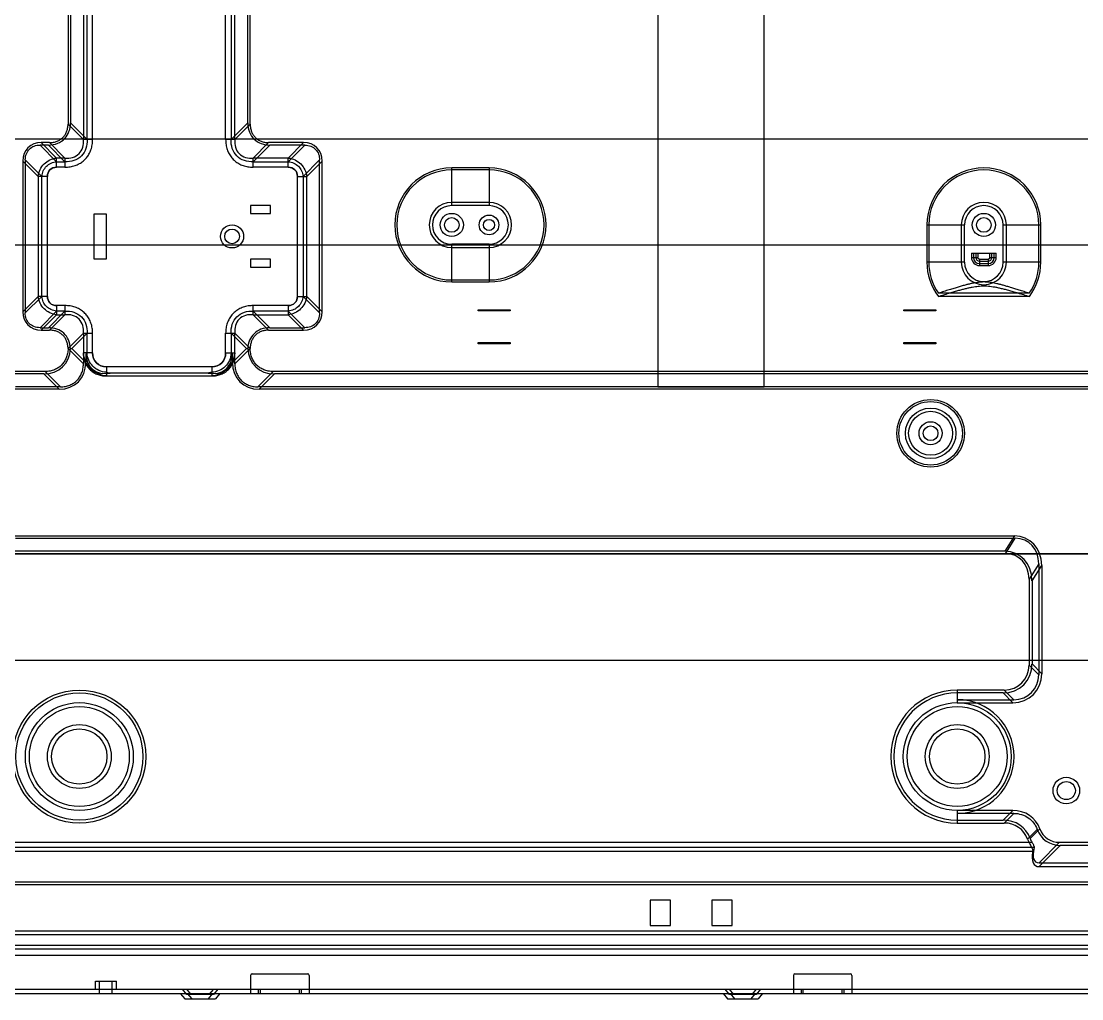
# Model space of a CAD drawing. Header units: inches. Extents: x 67335 to 69337, y -6743 to -3973.
# Drawn here: x 68444.6 to 68643.9, y -5474.6 to -5290.9 of the extents above; entities that cross this region are included whole.
import ezdxf

# ---------------------------------------------------------------- set-up
doc = ezdxf.new("R2010")
doc.units = ezdxf.units.IN
doc.header["$LTSCALE"] = 2.574606
doc.header["$MEASUREMENT"] = 0
doc.layers.get('0').update_dxf_attribs({"linetype": 'CONTINUOUS'})

msp = doc.modelspace()

# ---------------------------------------------------------------- linework, layer by layer
at = {"color": 1}
for p, q in [((68564.24, -4756.05), (68564.24, -5359.57)), ((68584.24, -5359.57), (68584.24, -4756.05)), ((67676.54, -5312.96), (68960.54, -5312.96)), ((68960.54, -5332.96), (67676.54, -5332.96)), ((68564.24, -5359.57), (68584.24, -5359.57)), ((68774.63, -5390.92), (67866.45, -5390.92)), ((67866.45, -5410.92), (68774.63, -5410.92))]:
    msp.add_line(p, q, dxfattribs=at)
at = {"linetype": 'Continuous'}
for p, q in [((68456.3, -5149.5), (68456.3, -5313.1)), ((68457, -5313.1), (68457, -5149.5)), ((68458.04, -5313.1), (68458.04, -5149.5)), ((68483.04, -5313.1), (68483.04, -5149.5)), ((68484.08, -5149.5), (68484.08, -5313.1)), ((68484.77, -5313.1), (68484.77, -5149.5)), ((68453.42, -5152.38), (68453.42, -5310.22)), ((68453.88, -5152.61), (68453.88, -5309.99)), ((68487.19, -5309.99), (68487.19, -5227.02)), ((68487.65, -5310.22), (68487.65, -5227.48)), ((68457, -5313.1), (68453.88, -5309.99)), ((68487.19, -5309.99), (68484.08, -5313.1)), ((68453.42, -5310.22), (68456.3, -5313.1)), ((68484.77, -5313.1), (68487.65, -5310.22)), ((68449.72, -5314.14), (68448.15, -5314.14)), ((68451.27, -5317.26), (68448.15, -5314.14)), ((68449.95, -5313.68), (68448.38, -5313.68)), ((68448.38, -5313.68), (68451.27, -5316.57)), ((68449.72, -5314.14), (68452.84, -5317.26)), ((68452.84, -5316.57), (68449.95, -5313.68)), ((68458.04, -5313.1), (68456.3, -5313.1)), ((68484.77, -5313.1), (68483.04, -5313.1)), ((68491.12, -5313.68), (68488.23, -5316.57)), ((68488.23, -5317.26), (68491.35, -5314.14)), ((68497.69, -5313.68), (68491.12, -5313.68)), ((68497.92, -5314.14), (68491.35, -5314.14)), ((68494.8, -5316.57), (68497.69, -5313.68)), ((68497.92, -5314.14), (68494.8, -5317.26)), ((68447.8, -5320.03), (68444.92, -5317.14)), ((68444.92, -5317.14), (68444.92, -5345.45)), ((68445.38, -5316.91), (68448.5, -5320.03)), ((68445.38, -5316.91), (68445.38, -5345.69)), ((68452.84, -5316.57), (68451.27, -5316.57)), ((68451.27, -5318.3), (68451.27, -5316.57)), ((68451.27, -5317.26), (68452.84, -5317.26)), ((68452.84, -5316.57), (68452.84, -5318.3)), ((68494.8, -5316.57), (68488.23, -5316.57)), ((68488.23, -5318.3), (68488.23, -5316.57)), ((68488.23, -5317.26), (68494.8, -5317.26)), ((68494.8, -5318.3), (68494.8, -5316.57)), ((68497.58, -5320.03), (68500.69, -5316.91)), ((68501.15, -5317.14), (68498.27, -5320.03)), ((68500.69, -5345.69), (68500.69, -5316.91)), ((68501.15, -5345.45), (68501.15, -5317.14)), ((68449.54, -5320.03), (68447.8, -5320.03)), ((68447.8, -5320.03), (68447.8, -5342.57)), ((68448.5, -5342.57), (68448.5, -5320.03)), ((68449.54, -5342.57), (68449.54, -5320.03)), ((68452.84, -5318.3), (68451.27, -5318.3)), ((68494.8, -5318.3), (68488.23, -5318.3)), ((68496.54, -5320.03), (68498.27, -5320.03)), ((68496.54, -5342.57), (68496.54, -5320.03)), ((68497.58, -5320.03), (68497.58, -5342.57)), ((68498.27, -5342.57), (68498.27, -5320.03)), ((68532.54, -5318.44), (68525.54, -5318.44)), ((68525.54, -5325.52), (68525.54, -5318.44)), ((68532.54, -5318.81), (68525.54, -5318.81)), ((68532.54, -5318.44), (68532.54, -5325.52)), ((68491.44, -5325.5), (68487.74, -5325.5)), ((68487.74, -5325.5), (68487.74, -5327)), ((68491.44, -5327), (68491.44, -5325.5)), ((68532.54, -5324.91), (68525.54, -5324.91)), ((68532.54, -5325.52), (68525.54, -5325.52)), ((68460.64, -5327.1), (68458.24, -5327.1)), ((68458.24, -5327.1), (68458.24, -5335.5)), ((68460.64, -5335.5), (68460.64, -5327.1)), ((68487.74, -5327), (68491.44, -5327)), ((68614.82, -5329.15), (68621.91, -5329.15)), ((68614.82, -5329.15), (68614.82, -5336.15)), ((68615.2, -5329.15), (68615.2, -5336.15)), ((68621.3, -5329.15), (68621.3, -5336.15)), ((68621.91, -5336.15), (68621.91, -5329.15)), ((68629.16, -5329.15), (68636.25, -5329.15)), ((68629.16, -5336.15), (68629.16, -5329.15)), ((68629.78, -5336.15), (68629.78, -5329.15)), ((68635.88, -5336.15), (68635.88, -5329.15)), ((68636.25, -5336.15), (68636.25, -5329.15)), ((68532.54, -5332.78), (68525.54, -5332.78)), ((68525.54, -5339.86), (68525.54, -5332.78)), ((68525.54, -5333.39), (68532.54, -5333.39)), ((68532.54, -5332.78), (68532.54, -5339.86)), ((68458.24, -5335.5), (68460.64, -5335.5)), ((68491.44, -5335.6), (68487.74, -5335.6)), ((68487.74, -5335.6), (68487.74, -5337.1)), ((68491.44, -5337.1), (68491.44, -5335.6)), ((68623.2, -5334.45), (68627.88, -5334.45)), ((68623.2, -5334.45), (68623.2, -5335.25)), ((68623.2, -5335.25), (68624.41, -5335.25)), ((68623.57, -5334.45), (68623.57, -5335.25)), ((68624.04, -5334.45), (68624.04, -5335.25)), ((68624.41, -5334.45), (68624.41, -5335.25)), ((68624.74, -5335.58), (68626.34, -5335.58)), ((68624.74, -5335.58), (68624.74, -5336.79)), ((68624.74, -5335.95), (68626.34, -5335.95)), ((68626.34, -5335.58), (68626.34, -5336.79)), ((68626.66, -5335.25), (68626.66, -5334.45)), ((68626.66, -5335.25), (68627.88, -5335.25)), ((68627.04, -5335.25), (68627.04, -5334.45)), ((68627.5, -5335.25), (68627.5, -5334.45)), ((68627.88, -5335.25), (68627.88, -5334.45)), ((68487.74, -5337.1), (68491.44, -5337.1)), ((68621.91, -5336.15), (68614.82, -5336.15)), ((68624.74, -5336.42), (68626.34, -5336.42)), ((68624.74, -5336.79), (68626.34, -5336.79)), ((68636.25, -5336.15), (68629.16, -5336.15)), ((68525.54, -5339.49), (68532.54, -5339.49)), ((68525.54, -5339.86), (68532.54, -5339.86)), ((68634.07, -5341.98), (68617, -5341.98)), ((68444.92, -5345.45), (68447.8, -5342.57)), ((68448.5, -5342.57), (68445.38, -5345.69)), ((68449.54, -5342.57), (68447.8, -5342.57)), ((68496.54, -5342.57), (68498.27, -5342.57)), ((68500.69, -5345.69), (68497.58, -5342.57)), ((68498.27, -5342.57), (68501.15, -5345.45)), ((68634.09, -5342.6), (68616.98, -5342.6)), ((68448.15, -5348.46), (68451.27, -5345.34)), ((68451.27, -5346.03), (68448.38, -5348.92)), ((68452.84, -5345.34), (68449.72, -5348.46)), ((68449.95, -5348.92), (68452.84, -5346.03)), ((68452.84, -5344.3), (68451.27, -5344.3)), ((68451.27, -5344.3), (68451.27, -5346.03)), ((68452.84, -5345.34), (68451.27, -5345.34)), ((68451.27, -5346.03), (68452.84, -5346.03)), ((68452.84, -5344.3), (68452.84, -5346.03)), ((68494.8, -5344.3), (68488.23, -5344.3)), ((68488.23, -5346.03), (68488.23, -5344.3)), ((68494.8, -5345.34), (68488.23, -5345.34)), ((68491.35, -5348.46), (68488.23, -5345.34)), ((68488.23, -5346.03), (68494.8, -5346.03)), ((68488.23, -5346.03), (68491.12, -5348.92)), ((68494.8, -5344.3), (68494.8, -5346.03)), ((68494.8, -5345.34), (68497.92, -5348.46)), ((68497.69, -5348.92), (68494.8, -5346.03)), ((68530.51, -5345.07), (68536.51, -5345.07)), ((68530.51, -5345.27), (68530.51, -5345.07)), ((68536.51, -5345.27), (68530.51, -5345.27)), ((68536.51, -5345.07), (68536.51, -5345.27)), ((68610.51, -5345.07), (68616.51, -5345.07)), ((68610.51, -5345.27), (68610.51, -5345.07)), ((68616.51, -5345.27), (68610.51, -5345.27)), ((68616.51, -5345.07), (68616.51, -5345.27)), ((68448.15, -5348.46), (68449.72, -5348.46)), ((68448.38, -5348.92), (68449.95, -5348.92)), ((68456.3, -5349.5), (68453.42, -5352.38)), ((68454.13, -5352.37), (68457, -5349.5)), ((68456.3, -5349.5), (68458.04, -5349.5)), ((68456.3, -5349.5), (68456.3, -5355.24)), ((68457, -5353.2), (68457, -5349.5)), ((68458.04, -5353.2), (68458.04, -5349.5)), ((68483.04, -5349.5), (68484.77, -5349.5)), ((68483.04, -5353.2), (68483.04, -5349.5)), ((68484.08, -5349.5), (68486.95, -5352.37)), ((68484.08, -5349.5), (68484.08, -5353.2)), ((68487.65, -5352.38), (68484.77, -5349.5)), ((68484.77, -5355.24), (68484.77, -5349.5)), ((68491.12, -5348.92), (68497.69, -5348.92)), ((68491.35, -5348.46), (68497.92, -5348.46)), ((68530.51, -5351.27), (68536.51, -5351.27)), ((68530.51, -5351.47), (68530.51, -5351.27)), ((68536.51, -5351.47), (68530.51, -5351.47)), ((68536.51, -5351.27), (68536.51, -5351.47)), ((68610.51, -5351.27), (68616.51, -5351.27)), ((68610.51, -5351.47), (68610.51, -5351.27)), ((68616.51, -5351.47), (68610.51, -5351.47)), ((68616.51, -5351.27), (68616.51, -5351.47)), ((68453.42, -5352.35), (68456.3, -5355.24)), ((68453.87, -5352.38), (68454.04, -5352.37)), ((68456.77, -5355.01), (68454.13, -5352.37)), ((68458.04, -5353.2), (68456.3, -5353.2)), ((68456.77, -5353.43), (68457, -5353.2)), ((68456.77, -5353.43), (68456.77, -5355.01)), ((68483.04, -5353.2), (68484.77, -5353.2)), ((68484.08, -5353.2), (68484.31, -5353.43)), ((68486.95, -5352.37), (68484.31, -5355.01)), ((68484.31, -5353.43), (68484.31, -5355.01)), ((68484.77, -5355.24), (68487.65, -5352.35)), ((68486.95, -5352.37), (68487.11, -5352.37)), ((68480.44, -5355.8), (68460.63, -5355.8)), ((68460.63, -5355.8), (68460.63, -5357.53)), ((68480.44, -5355.8), (68480.44, -5357.53)), ((68449.09, -5356.68), (68191.99, -5356.68)), ((68448.86, -5357.14), (68192.22, -5357.14)), ((68448.86, -5357.14), (68451.74, -5360.03)), ((68451.97, -5359.57), (68449.09, -5356.68)), ((68460.63, -5357.53), (68480.44, -5357.53)), ((68479.76, -5356.98), (68461.31, -5356.98)), ((68491.99, -5356.68), (68489.1, -5359.57)), ((68489.33, -5360.03), (68492.22, -5357.14)), ((68844.09, -5356.68), (68491.99, -5356.68)), ((68843.86, -5357.14), (68492.22, -5357.14)), ((68451.74, -5360.03), (68189.33, -5360.03)), ((68451.97, -5359.57), (68443.54, -5359.57)), ((68846.97, -5359.57), (68489.1, -5359.57)), ((68846.74, -5360.03), (68489.33, -5360.03)), ((68009.77, -5387.57), (68631.3, -5387.57)), ((68631.3, -5387.57), (68629.48, -5390.46)), ((68443.54, -5388.03), (68631.44, -5388.03)), ((68629.63, -5390.92), (68631.44, -5388.03)), ((68629.63, -5390.92), (68011.45, -5390.92)), ((68629.48, -5390.46), (68011.59, -5390.46)), ((68635.86, -5392.82), (68634.04, -5395.7)), ((68634.6, -5396.01), (68636.42, -5393.12)), ((68635.86, -5392.82), (68635.86, -5413.66)), ((68636.42, -5393.12), (68636.42, -5413.47)), ((68634.04, -5395.7), (68634.04, -5411.84)), ((68634.6, -5396.01), (68634.6, -5411.65)), ((68634.04, -5411.84), (68635.86, -5413.66)), ((68636.42, -5413.47), (68634.6, -5411.65)), ((68629.34, -5416.54), (68620.54, -5416.54)), ((68620.54, -5416.54), (68620.54, -5418.92)), ((68629.15, -5417.1), (68620.54, -5417.1)), ((68629.15, -5417.1), (68630.97, -5418.92)), ((68631.16, -5418.36), (68629.34, -5416.54)), ((68620.54, -5418.36), (68631.16, -5418.36)), ((68620.54, -5418.92), (68630.97, -5418.92)), ((68630.97, -5439.16), (68620.54, -5439.16)), ((68620.54, -5439.16), (68620.54, -5441.54)), ((68631.16, -5439.72), (68620.54, -5439.72)), ((68630.97, -5439.16), (68629.15, -5440.98)), ((68629.34, -5441.54), (68631.16, -5439.72)), ((68620.54, -5440.98), (68629.15, -5440.98)), ((68620.54, -5441.54), (68629.34, -5441.54)), ((68633.74, -5444.54), (68635.56, -5442.72)), ((68634.25, -5444.46), (68636.07, -5442.64)), ((68435.7, -5445.1), (68634.56, -5445.1)), ((68635.93, -5449), (68639.77, -5445.16)), ((68639.97, -5445.72), (68635.96, -5449.73)), ((68639.77, -5445.16), (68690.71, -5445.16)), ((68639.97, -5445.72), (68690.52, -5445.72)), ((68634.99, -5446.14), (68435.27, -5446.14)), ((68435.65, -5446.83), (68634.73, -5446.83)), ((68435.65, -5446.83), (68634.73, -5446.83)), ((68635.93, -5449), (68694.55, -5449)), ((68635.93, -5449), (68694.55, -5449)), ((68635.96, -5449.73), (68694.53, -5449.73)), ((68635.96, -5449.73), (68694.53, -5449.73)), ((67624, -5453.07), (69017.07, -5453.07)), ((67624, -5453.07), (69017.07, -5453.07)), ((67624.14, -5452.61), (69016.93, -5452.61)), ((67624.14, -5452.61), (69016.93, -5452.61)), ((69020.61, -5461.88), (67620.46, -5461.88)), ((69020.61, -5461.88), (67620.46, -5461.88)), ((68361.04, -5462.49), (69031.21, -5462.49)), ((68361.04, -5462.49), (69031.21, -5462.49)), ((67613.54, -5464.48), (69027.54, -5464.48)), ((69027.54, -5465.26), (67613.54, -5465.26)), ((69027.54, -5466.42), (67613.54, -5466.42)), ((68458.56, -5471.26), (68462.51, -5471.26)), ((68458.56, -5472.76), (68458.56, -5471.26)), ((68459.36, -5473.56), (68459.36, -5471.26)), ((68461.71, -5473.56), (68461.71, -5471.26)), ((68462.51, -5472.76), (68462.51, -5471.26)), ((68487.74, -5470.16), (68487.74, -5473.56)), ((68487.99, -5469.86), (68498.48, -5469.86)), ((68498.74, -5470.16), (68498.74, -5473.56)), ((68589.74, -5470.16), (68589.74, -5473.56)), ((68589.99, -5469.86), (68600.48, -5469.86)), ((68600.74, -5470.16), (68600.74, -5473.56)), ((67607.64, -5472.76), (69033.44, -5472.76)), ((67612.14, -5473.56), (69028.94, -5473.56)), ((68474.52, -5473.56), (68475.36, -5474.56)), ((68475.74, -5473.76), (68474.9, -5472.76)), ((68475.66, -5472.76), (68476.5, -5473.76)), ((68476.74, -5474.56), (68475.9, -5473.56)), ((68480.57, -5473.56), (68479.73, -5474.56)), ((68479.97, -5473.76), (68480.81, -5472.76)), ((68481.58, -5472.76), (68480.74, -5473.76)), ((68481.95, -5473.56), (68481.11, -5474.56)), ((68489.24, -5473.56), (68489.24, -5472.76)), ((68489.54, -5472.76), (68489.54, -5473.56)), ((68496.94, -5473.56), (68496.94, -5472.76)), ((68497.24, -5472.76), (68497.24, -5473.56)), ((68576.52, -5473.56), (68577.36, -5474.56)), ((68577.74, -5473.76), (68576.9, -5472.76)), ((68577.66, -5472.76), (68578.5, -5473.76)), ((68578.74, -5474.56), (68577.9, -5473.56)), ((68582.57, -5473.56), (68581.73, -5474.56)), ((68581.97, -5473.76), (68582.81, -5472.76)), ((68583.58, -5472.76), (68582.74, -5473.76)), ((68583.95, -5473.56), (68583.11, -5474.56)), ((68591.24, -5473.56), (68591.24, -5472.76)), ((68591.54, -5472.76), (68591.54, -5473.56)), ((68598.94, -5473.56), (68598.94, -5472.76)), ((68599.24, -5472.76), (68599.24, -5473.56)), ((68475.36, -5474.56), (68481.11, -5474.56)), ((68480.74, -5473.76), (68475.74, -5473.76)), ((68577.36, -5474.56), (68583.11, -5474.56)), ((68582.74, -5473.76), (68577.74, -5473.76))]:
    msp.add_line(p, q, dxfattribs=at)
at = {"color": 6}
for p, q in [((67866.45, -5390.92), (68774.63, -5390.92)), ((67866.45, -5410.92), (68774.63, -5410.92))]:
    msp.add_line(p, q, dxfattribs=at)
at = {"color": 0, "linetype": 'Continuous'}
for p, q in [((68566.64, -5456), (68562.84, -5456)), ((68562.84, -5456), (68562.84, -5460.8)), ((68566.64, -5456), (68562.84, -5456)), ((68562.84, -5456), (68562.84, -5460.8)), ((68566.64, -5460.8), (68566.64, -5456)), ((68566.64, -5460.8), (68566.64, -5456)), ((68578.24, -5456), (68574.44, -5456)), ((68574.44, -5456), (68574.44, -5460.8)), ((68578.24, -5456), (68574.44, -5456)), ((68574.44, -5456), (68574.44, -5460.8)), ((68578.24, -5460.8), (68578.24, -5456)), ((68578.24, -5460.8), (68578.24, -5456)), ((68562.84, -5460.8), (68566.64, -5460.8)), ((68562.84, -5460.8), (68566.64, -5460.8)), ((68574.44, -5460.8), (68578.24, -5460.8)), ((68574.44, -5460.8), (68578.24, -5460.8))]:
    msp.add_line(p, q, dxfattribs=at)
at = {"linetype": 'Continuous'}
for centre, radius in [((68525.54, -5329.15), 2.18), ((68525.54, -5329.15), 1.38), ((68532.54, -5329.15), 1.85), ((68532.54, -5329.15), 1.05), ((68625.54, -5329.15), 2.18), ((68625.54, -5329.15), 1.38), ((68484.24, -5331.3), 2.18), ((68484.24, -5331.3), 1.38), ((68615.54, -5368.3), 6.35), ((68615.54, -5368.3), 5.97), ((68615.54, -5368.3), 4.74), ((68615.54, -5368.3), 4.13), ((68615.54, -5368.3), 2.18), ((68615.54, -5368.3), 1.38), ((68455.54, -5429.04), 12.5), ((68455.54, -5429.04), 11.94), ((68455.54, -5429.04), 10.14), ((68455.54, -5429.04), 9.39), ((68620.54, -5429.04), 10.14), ((68620.54, -5429.04), 9.39), ((68455.54, -5429.04), 6), ((68620.54, -5429.04), 6), ((68455.54, -5429.04), 5.2), ((68620.54, -5429.04), 5.2), ((68641.04, -5435.44), 2.5), ((68641.04, -5435.44), 1.7)]:
    msp.add_circle(centre, radius, dxfattribs=at)
for centre, radius, start, end in [((68525.54, -5329.15), 10.71, 90, 270), ((68525.54, -5329.15), 10.34, 90, 270), ((68532.54, -5329.15), 10.71, 270, 90), ((68532.54, -5329.15), 10.34, 270, 90), ((68625.54, -5329.15), 10.71, 0, 180), ((68625.54, -5329.15), 10.34, 0, 180), ((68525.54, -5329.15), 4.24, 90, 270), ((68525.54, -5329.15), 3.63, 90, 270), ((68532.54, -5329.15), 4.24, 270, 90), ((68532.54, -5329.15), 3.63, 270, 90), ((68625.54, -5329.15), 4.24, 0, 180), ((68625.54, -5329.15), 3.63, 0, 180), ((68624.74, -5335.25), 1.54, 180, 270), ((68624.74, -5335.25), 1.17, 180, 270), ((68624.74, -5335.25), 0.7, 180, 270), ((68626.34, -5335.25), 1.54, 270, 0), ((68626.34, -5335.25), 1.17, 270, 0), ((68626.34, -5335.25), 0.7, 270, 0), ((68625.54, -5336.15), 10.71, 180, 217.0021), ((68625.54, -5336.15), 10.34, 180, 214.346), ((68625.54, -5336.15), 4.24, 180, 360), ((68625.54, -5336.15), 3.63, 180, 0), ((68625.54, -5336.15), 10.34, 325.654, 0), ((68625.54, -5336.15), 10.71, 322.9979, 360), ((68620.54, -5429.04), 12.5, 90, 270), ((68620.54, -5429.04), 11.94, 90, 270), ((68620.54, -5429.04), 10.68, 270, 90), ((68488.04, -5470.16), 0.3, 90, 180), ((68498.44, -5470.16), 0.3, 0, 90), ((68590.04, -5470.16), 0.3, 90, 180), ((68600.44, -5470.16), 0.3, 0, 90)]:
    msp.add_arc(centre, radius, start, end, dxfattribs=at)
for centre, major_axis, ratio, start_param, end_param in [((68449.54, -5318.3), (3.65, -3.65), 0.774597, 2.482535, 3.800651), ((68496.54, -5318.3), (3.65, 3.65), 0.774597, -0.659058, 0.659058), ((68449.54, -5344.3), (3.65, 3.65), 0.774597, -3.800651, -2.482535), ((68496.54, -5344.3), (-3.65, 3.65), 0.774597, -3.800651, -2.482535), ((68447.18, -5350.45), (-5.29, 5.29), 0.774597, 2.482535, 3.760554), ((68461.62, -5352.22), (3.83, 3.83), 0.774597, -3.800651, -2.292885), ((68479.46, -5352.22), (-3.83, 3.83), 0.774597, -3.990301, -2.482535), ((68493.89, -5350.45), (5.29, 5.29), 0.774597, 2.522631, 3.800651), ((68450.07, -5353.33), (5.29, -5.29), 0.774597, -0.659058, 0.659058), ((68491, -5353.33), (5.29, 5.29), 0.774597, -3.800651, -2.482535), ((68630.24, -5394.27), (3.74, 5.94), 0.825965, -0.918871, 0.480071), ((68630.54, -5393.81), (3.23, 5.12), 0.825965, -0.918871, 0.480071), ((68628.42, -5397.15), (-3.74, -5.94), 0.825965, 2.222722, 3.621663), ((68628.72, -5396.69), (3.23, 5.12), 0.825965, -0.918871, 0.480071), ((68628.42, -5410.93), (4.61, -4.61), 0.889126, -0.726775, 0.726775), ((68628.72, -5411.22), (3.98, -3.98), 0.889126, -0.726775, 0.726775), ((68630.24, -5412.75), (4.61, -4.61), 0.889126, -0.726775, 0.726775), ((68630.54, -5413.04), (-3.98, 3.98), 0.889126, 2.414818, 3.868368), ((68630.24, -5445.33), (4.61, 4.61), 0.889126, -0.392667, 0.726775), ((68628.42, -5447.15), (-4.61, -4.61), 0.889126, 2.748925, 3.868368), ((68628.72, -5446.86), (-3.98, -3.98), 0.889126, 2.748925, 3.868368), ((68640.59, -5440.4), (3.98, 3.98), 0.889126, 2.748925, 3.868368), ((68640.3, -5440.69), (3.34, 3.34), 0.889126, 2.748925, 3.868368), ((68638.77, -5442.22), (3.98, 3.98), 0.889126, -3.53426, -3.413104), ((68638.48, -5442.51), (3.34, 3.34), 0.889126, 2.748925, 2.916038), ((68645.66, -5435.33), (10.49, 14.17), 0.244923, -3.607652, -2.962251), ((68645.66, -5435.33), (10.49, 14.17), 0.244923, -3.607652, -2.962251), ((68644.08, -5436.91), (8.81, 11.9), 0.244923, -3.664425, -2.962251)]:
    msp.add_ellipse(centre, major_axis=major_axis, ratio=ratio, start_param=start_param, end_param=end_param, dxfattribs=at)
for points, knots in [([(68449.72, -5314.14), (68450.31, -5314.14), (68451.46, -5313.95), (68452.86, -5313.01), (68453.71, -5311.61), (68453.88, -5310.53), (68453.88, -5309.99)], [0, 0, 0, 0, 0.271185, 0.514177, 0.748729, 1, 1, 1, 1]), ([(68487.19, -5309.99), (68487.19, -5310.58), (68487.39, -5311.72), (68488.33, -5313.12), (68489.73, -5313.97), (68490.8, -5314.14), (68491.35, -5314.14)], [0, 0, 0, 0, 0.271185, 0.514177, 0.748729, 1, 1, 1, 1]), ([(68449.95, -5313.68), (68450.21, -5313.68), (68450.69, -5313.64), (68451.37, -5313.44), (68451.96, -5313.14), (68452.47, -5312.73), (68452.87, -5312.23), (68453.18, -5311.64), (68453.37, -5310.96), (68453.42, -5310.47), (68453.42, -5310.22)], [0, 0, 0, 0, 0.13846, 0.265311, 0.384583, 0.500028, 0.615446, 0.734718, 0.861546, 1, 1, 1, 1]), ([(68487.65, -5310.22), (68487.65, -5310.47), (68487.7, -5310.96), (68487.89, -5311.64), (68488.2, -5312.23), (68488.61, -5312.73), (68489.11, -5313.14), (68489.7, -5313.44), (68490.38, -5313.64), (68490.87, -5313.68), (68491.12, -5313.68)], [0, 0, 0, 0, 0.13846, 0.265311, 0.384583, 0.500028, 0.615446, 0.734718, 0.861546, 1, 1, 1, 1]), ([(68445.38, -5316.91), (68445.38, -5316.52), (68445.51, -5315.77), (68446.13, -5314.83), (68447.06, -5314.26), (68447.78, -5314.14), (68448.15, -5314.14)], [0, 0, 0, 0, 0.268736, 0.511078, 0.746903, 1, 1, 1, 1]), ([(68452.84, -5318.3), (68453.17, -5318.3), (68453.81, -5318.25), (68454.73, -5318.03), (68455.55, -5317.66), (68456.28, -5317.16), (68456.89, -5316.56), (68457.38, -5315.84), (68457.76, -5315.01), (68457.99, -5314.08), (68458.04, -5313.44), (68458.04, -5313.1)], [0, 0, 0, 0, 0.119026, 0.233184, 0.342573, 0.447575, 0.550199, 0.654774, 0.764197, 0.879183, 1, 1, 1, 1]), ([(68457, -5313.1), (68457.02, -5313.66), (68456.91, -5314.8), (68456.03, -5316.29), (68454.54, -5317.17), (68453.4, -5317.29), (68452.84, -5317.26)], [0, 0, 0, 0, 0.252375, 0.5, 0.747625, 1, 1, 1, 1]), ([(68452.84, -5316.57), (68453.32, -5316.61), (68454.29, -5316.56), (68455.58, -5315.85), (68456.3, -5314.56), (68456.35, -5313.59), (68456.3, -5313.1)], [0, 0, 0, 0, 0.25602, 0.5, 0.74398, 1, 1, 1, 1]), ([(68483.04, -5313.1), (68483.04, -5313.43), (68483.08, -5314.07), (68483.31, -5314.99), (68483.68, -5315.82), (68484.17, -5316.54), (68484.78, -5317.15), (68485.5, -5317.65), (68486.33, -5318.02), (68487.25, -5318.25), (68487.9, -5318.3), (68488.23, -5318.3)], [0, 0, 0, 0, 0.119033, 0.233199, 0.342591, 0.447588, 0.550202, 0.654772, 0.764198, 0.879187, 1, 1, 1, 1]), ([(68488.23, -5317.26), (68487.67, -5317.29), (68486.53, -5317.17), (68485.04, -5316.29), (68484.17, -5314.8), (68484.05, -5313.66), (68484.08, -5313.1)], [0, 0, 0, 0, 0.252375, 0.5, 0.747625, 1, 1, 1, 1]), ([(68484.77, -5313.1), (68484.72, -5313.59), (68484.77, -5314.56), (68485.49, -5315.85), (68486.78, -5316.56), (68487.75, -5316.61), (68488.23, -5316.57)], [0, 0, 0, 0, 0.25602, 0.5, 0.74398, 1, 1, 1, 1]), ([(68497.92, -5314.14), (68498.31, -5314.14), (68499.07, -5314.27), (68500, -5314.89), (68500.58, -5315.82), (68500.69, -5316.55), (68500.69, -5316.91)], [0, 0, 0, 0, 0.268736, 0.511078, 0.746903, 1, 1, 1, 1]), ([(68447.8, -5320.03), (68447.85, -5319.59), (68448.1, -5318.72), (68448.88, -5317.63), (68449.97, -5316.86), (68450.83, -5316.62), (68451.27, -5316.57)], [0, 0, 0, 0, 0.253893, 0.50294, 0.750441, 1, 1, 1, 1]), ([(68448.5, -5320.03), (68448.53, -5319.67), (68448.71, -5318.96), (68449.32, -5318.08), (68450.21, -5317.47), (68450.91, -5317.29), (68451.27, -5317.26)], [0, 0, 0, 0, 0.256265, 0.501739, 0.746309, 1, 1, 1, 1]), ([(68494.8, -5316.57), (68495.25, -5316.62), (68496.12, -5316.86), (68497.21, -5317.64), (68497.98, -5318.74), (68498.22, -5319.6), (68498.27, -5320.03)], [0, 0, 0, 0, 0.253893, 0.50294, 0.750441, 1, 1, 1, 1]), ([(68494.8, -5317.26), (68495.17, -5317.29), (68495.87, -5317.47), (68496.76, -5318.09), (68497.37, -5318.97), (68497.55, -5319.67), (68497.58, -5320.03)], [0, 0, 0, 0, 0.256265, 0.501739, 0.746309, 1, 1, 1, 1]), ([(68624.74, -5335.58), (68624.69, -5335.58), (68624.59, -5335.55), (68624.47, -5335.45), (68624.41, -5335.35), (68624.41, -5335.3)], [0, 0, 0, 0, 0.31797, 0.633513, 1, 1, 1, 1]), ([(68626.66, -5335.25), (68626.66, -5335.3), (68626.64, -5335.4), (68626.54, -5335.52), (68626.44, -5335.58), (68626.38, -5335.58)], [0, 0, 0, 0, 0.31797, 0.633513, 1, 1, 1, 1]), ([(68625.54, -5339.87), (68625.37, -5339.87), (68625.04, -5339.88), (68624.52, -5339.93), (68623.98, -5340.01), (68623.42, -5340.11), (68622.82, -5340.25), (68622.17, -5340.41), (68621.47, -5340.61), (68620.72, -5340.82), (68619.89, -5341.07), (68619, -5341.35), (68618.02, -5341.65), (68617.35, -5341.87), (68617, -5341.98)], [0, 0, 0, 0, 0.055743, 0.114143, 0.175368, 0.240386, 0.310174, 0.385453, 0.467035, 0.556023, 0.653204, 0.759165, 0.874551, 1, 1, 1, 1]), ([(68634.07, -5341.98), (68633.75, -5341.88), (68633.12, -5341.68), (68632.22, -5341.39), (68631.38, -5341.13), (68630.6, -5340.9), (68629.88, -5340.69), (68629.21, -5340.5), (68628.59, -5340.33), (68628.02, -5340.19), (68627.47, -5340.08), (68626.97, -5339.99), (68626.48, -5339.92), (68626, -5339.88), (68625.69, -5339.87), (68625.54, -5339.87)], [0, 0, 0, 0, 0.116194, 0.223667, 0.322991, 0.414754, 0.499519, 0.577849, 0.650319, 0.717514, 0.780102, 0.838476, 0.893566, 0.947144, 1, 1, 1, 1]), ([(68616.98, -5342.6), (68617.32, -5342.49), (68617.98, -5342.28), (68618.92, -5341.99), (68619.8, -5341.73), (68620.62, -5341.49), (68621.37, -5341.29), (68622.08, -5341.1), (68622.73, -5340.95), (68623.35, -5340.82), (68623.93, -5340.72), (68624.48, -5340.65), (68625.01, -5340.61), (68625.36, -5340.6), (68625.54, -5340.6)], [0, 0, 0, 0, 0.121424, 0.23372, 0.337509, 0.433442, 0.522169, 0.604338, 0.6806, 0.751701, 0.817942, 0.88025, 0.940582, 1, 1, 1, 1]), ([(68625.54, -5340.6), (68625.73, -5340.6), (68626.11, -5340.61), (68626.7, -5340.66), (68627.31, -5340.75), (68627.95, -5340.87), (68628.64, -5341.02), (68629.37, -5341.2), (68630.17, -5341.41), (68631.04, -5341.66), (68631.98, -5341.94), (68633.01, -5342.26), (68633.72, -5342.48), (68634.09, -5342.6)], [0, 0, 0, 0, 0.064416, 0.130845, 0.200374, 0.274215, 0.353615, 0.43934, 0.532569, 0.634511, 0.745878, 0.867454, 1, 1, 1, 1]), ([(68451.27, -5346.03), (68450.82, -5345.98), (68449.96, -5345.73), (68448.86, -5344.95), (68448.09, -5343.86), (68447.85, -5343), (68447.8, -5342.57)], [0, 0, 0, 0, 0.253893, 0.50294, 0.750441, 1, 1, 1, 1]), ([(68451.27, -5345.34), (68450.91, -5345.31), (68450.2, -5345.13), (68449.31, -5344.51), (68448.7, -5343.63), (68448.53, -5342.93), (68448.5, -5342.57)], [0, 0, 0, 0, 0.256265, 0.501739, 0.746309, 1, 1, 1, 1]), ([(68498.27, -5342.57), (68498.22, -5343.01), (68497.97, -5343.88), (68497.19, -5344.97), (68496.1, -5345.74), (68495.24, -5345.98), (68494.8, -5346.03)], [0, 0, 0, 0, 0.253893, 0.50294, 0.750441, 1, 1, 1, 1]), ([(68497.58, -5342.57), (68497.55, -5342.93), (68497.37, -5343.64), (68496.75, -5344.52), (68495.86, -5345.13), (68495.16, -5345.31), (68494.8, -5345.34)], [0, 0, 0, 0, 0.256265, 0.501739, 0.746309, 1, 1, 1, 1]), ([(68448.15, -5348.46), (68447.76, -5348.46), (68447, -5348.33), (68446.07, -5347.71), (68445.49, -5346.78), (68445.38, -5346.05), (68445.38, -5345.69)], [0, 0, 0, 0, 0.268736, 0.511078, 0.746903, 1, 1, 1, 1]), ([(68458.04, -5349.5), (68458.04, -5349.17), (68457.99, -5348.53), (68457.76, -5347.61), (68457.39, -5346.78), (68456.9, -5346.06), (68456.29, -5345.45), (68455.57, -5344.95), (68454.74, -5344.58), (68453.82, -5344.35), (68453.17, -5344.3), (68452.84, -5344.3)], [0, 0, 0, 0, 0.119034, 0.233199, 0.342591, 0.447588, 0.550202, 0.654772, 0.764198, 0.879187, 1, 1, 1, 1]), ([(68452.84, -5345.34), (68453.4, -5345.31), (68454.54, -5345.43), (68456.03, -5346.31), (68456.91, -5347.8), (68457.02, -5348.93), (68457, -5349.5)], [0, 0, 0, 0, 0.252375, 0.5, 0.747625, 1, 1, 1, 1]), ([(68456.3, -5349.5), (68456.35, -5349.01), (68456.3, -5348.04), (68455.58, -5346.75), (68454.29, -5346.04), (68453.32, -5345.99), (68452.84, -5346.03)], [0, 0, 0, 0, 0.25602, 0.5, 0.74398, 1, 1, 1, 1]), ([(68488.23, -5344.3), (68487.91, -5344.3), (68487.26, -5344.35), (68486.35, -5344.57), (68485.52, -5344.94), (68484.79, -5345.43), (68484.18, -5346.04), (68483.69, -5346.76), (68483.32, -5347.59), (68483.09, -5348.52), (68483.04, -5349.16), (68483.04, -5349.5)], [0, 0, 0, 0, 0.119026, 0.233184, 0.342573, 0.447575, 0.550199, 0.654773, 0.764196, 0.879183, 1, 1, 1, 1]), ([(68484.08, -5349.5), (68484.05, -5348.93), (68484.17, -5347.8), (68485.04, -5346.31), (68486.53, -5345.43), (68487.67, -5345.31), (68488.23, -5345.34)], [0, 0, 0, 0, 0.252375, 0.5, 0.747625, 1, 1, 1, 1]), ([(68488.23, -5346.03), (68487.75, -5345.99), (68486.78, -5346.04), (68485.49, -5346.75), (68484.77, -5348.04), (68484.72, -5349.01), (68484.77, -5349.5)], [0, 0, 0, 0, 0.25602, 0.5, 0.74398, 1, 1, 1, 1]), ([(68500.69, -5345.69), (68500.69, -5346.08), (68500.56, -5346.83), (68499.94, -5347.77), (68499.01, -5348.34), (68498.29, -5348.46), (68497.92, -5348.46)], [0, 0, 0, 0, 0.268736, 0.511078, 0.746903, 1, 1, 1, 1]), ([(68453.87, -5352.38), (68453.85, -5351.82), (68453.62, -5350.74), (68452.68, -5349.43), (68451.31, -5348.62), (68450.26, -5348.46), (68449.72, -5348.46)], [0, 0, 0, 0, 0.265525, 0.506952, 0.744487, 1, 1, 1, 1]), ([(68453.42, -5352.37), (68453.42, -5352.12), (68453.37, -5351.63), (68453.18, -5350.95), (68452.87, -5350.36), (68452.46, -5349.87), (68451.96, -5349.46), (68451.37, -5349.16), (68450.69, -5348.96), (68450.21, -5348.92), (68449.95, -5348.92)], [0, 0, 0, 0, 0.138288, 0.265045, 0.384283, 0.499746, 0.615218, 0.734567, 0.861476, 1, 1, 1, 1]), ([(68491.35, -5348.46), (68490.78, -5348.46), (68489.68, -5348.64), (68488.31, -5349.51), (68487.43, -5350.82), (68487.22, -5351.85), (68487.2, -5352.38)], [0, 0, 0, 0, 0.270036, 0.51379, 0.749335, 1, 1, 1, 1]), ([(68491.12, -5348.92), (68490.87, -5348.92), (68490.38, -5348.96), (68489.7, -5349.16), (68489.11, -5349.46), (68488.61, -5349.87), (68488.2, -5350.36), (68487.9, -5350.95), (68487.7, -5351.63), (68487.65, -5352.12), (68487.65, -5352.37)], [0, 0, 0, 0, 0.138529, 0.265461, 0.38481, 0.500309, 0.615746, 0.734985, 0.861719, 1, 1, 1, 1]), ([(68453.42, -5352.37), (68453.42, -5352.68), (68453.36, -5353.29), (68453.11, -5354.14), (68452.73, -5354.87), (68452.22, -5355.5), (68451.6, -5356), (68450.86, -5356.38), (68450.01, -5356.63), (68449.4, -5356.68), (68449.09, -5356.68)], [0, 0, 0, 0, 0.138622, 0.265323, 0.384594, 0.49984, 0.615273, 0.734447, 0.861241, 1, 1, 1, 1]), ([(68460.63, -5357.53), (68460.07, -5357.48), (68458.96, -5357.19), (68457.58, -5356.22), (68456.63, -5354.84), (68456.35, -5353.75), (68456.3, -5353.2)], [0, 0, 0, 0, 0.256594, 0.504215, 0.749598, 1, 1, 1, 1]), ([(68456.3, -5353.2), (68456.3, -5353.52), (68456.36, -5354.13), (68456.6, -5354.98), (68456.99, -5355.72), (68457.49, -5356.34), (68458.12, -5356.85), (68458.86, -5357.23), (68459.71, -5357.48), (68460.32, -5357.53), (68460.63, -5357.53)], [0, 0, 0, 0, 0.138781, 0.265569, 0.384871, 0.500101, 0.615484, 0.734588, 0.861305, 1, 1, 1, 1]), ([(68460.63, -5356.84), (68460.15, -5356.81), (68459.21, -5356.59), (68458.03, -5355.78), (68457.24, -5354.6), (68457.03, -5353.68), (68457, -5353.2)], [0, 0, 0, 0, 0.25925, 0.503611, 0.746073, 1, 1, 1, 1]), ([(68480.44, -5357.53), (68480.76, -5357.53), (68481.36, -5357.48), (68482.22, -5357.23), (68482.95, -5356.85), (68483.58, -5356.34), (68484.09, -5355.72), (68484.47, -5354.98), (68484.71, -5354.13), (68484.77, -5353.52), (68484.77, -5353.2)], [0, 0, 0, 0, 0.138781, 0.265569, 0.384871, 0.5001, 0.615484, 0.734587, 0.861304, 1, 1, 1, 1]), ([(68484.77, -5353.2), (68484.72, -5353.77), (68484.43, -5354.87), (68483.46, -5356.26), (68482.08, -5357.21), (68480.99, -5357.48), (68480.44, -5357.53)], [0, 0, 0, 0, 0.256586, 0.504203, 0.749592, 1, 1, 1, 1]), ([(68484.08, -5353.2), (68484.05, -5353.69), (68483.83, -5354.63), (68483.02, -5355.81), (68481.84, -5356.6), (68480.91, -5356.81), (68480.44, -5356.84)], [0, 0, 0, 0, 0.259304, 0.503681, 0.746126, 1, 1, 1, 1]), ([(68491.99, -5356.68), (68491.67, -5356.68), (68491.06, -5356.63), (68490.21, -5356.38), (68489.47, -5356), (68488.85, -5355.49), (68488.34, -5354.87), (68487.96, -5354.14), (68487.71, -5353.29), (68487.65, -5352.68), (68487.65, -5352.37)], [0, 0, 0, 0, 0.138844, 0.265709, 0.38508, 0.500361, 0.61576, 0.734834, 0.861463, 1, 1, 1, 1]), ([(68451.97, -5359.57), (68452.29, -5359.57), (68452.9, -5359.51), (68453.75, -5359.27), (68454.49, -5358.89), (68455.11, -5358.38), (68455.62, -5357.75), (68456.01, -5357.01), (68456.25, -5356.16), (68456.3, -5355.55), (68456.3, -5355.24)], [0, 0, 0, 0, 0.138781, 0.265569, 0.384871, 0.5001, 0.615484, 0.734587, 0.861304, 1, 1, 1, 1]), ([(68484.77, -5355.24), (68484.77, -5355.55), (68484.82, -5356.16), (68485.07, -5357.01), (68485.45, -5357.75), (68485.96, -5358.38), (68486.58, -5358.89), (68487.32, -5359.27), (68488.17, -5359.51), (68488.78, -5359.57), (68489.1, -5359.57)], [0, 0, 0, 0, 0.138781, 0.26557, 0.384871, 0.500101, 0.615484, 0.734587, 0.861304, 1, 1, 1, 1]), ([(68460.63, -5356.84), (68460.71, -5356.86), (68460.86, -5356.9), (68461.08, -5356.95), (68461.24, -5356.97), (68461.31, -5356.98)], [0, 0, 0, 0, 0.339798, 0.672833, 1, 1, 1, 1]), ([(68480.44, -5356.84), (68480.36, -5356.86), (68480.21, -5356.9), (68479.99, -5356.95), (68479.84, -5356.97), (68479.76, -5356.98)], [0, 0, 0, 0, 0.341077, 0.674091, 1, 1, 1, 1]), ([(68631.16, -5439.72), (68631.65, -5439.72), (68632.63, -5439.86), (68633.93, -5440.49), (68634.96, -5441.46), (68635.4, -5442.29), (68635.56, -5442.72)], [0, 0, 0, 0, 0.263311, 0.512716, 0.755433, 1, 1, 1, 1]), ([(68633.99, -5445.1), (68634.06, -5445.24), (68634.2, -5445.5), (68634.39, -5445.86), (68634.55, -5446.17), (68634.67, -5446.44), (68634.73, -5446.65), (68634.74, -5446.78), (68634.73, -5446.83)], [0, 0, 0, 0, 0.243791, 0.461871, 0.648893, 0.800879, 0.917278, 1, 1, 1, 1]), ([(68634.56, -5445.1), (68634.61, -5445.2), (68634.72, -5445.37), (68634.85, -5445.62), (68634.96, -5445.86), (68635.02, -5446.04), (68634.99, -5446.14)], [0, 0, 0, 0, 0.292751, 0.54004, 0.740435, 1, 1, 1, 1])]:
    msp.add_open_spline(points, degree=3, knots=knots, dxfattribs=at)
for points in [[(68451.27, -5318.3), (68450.79, -5318.3), (68449.87, -5318.64), (68449.54, -5319.56), (68449.54, -5320.03)], [(68449.54, -5320.03), (68449.54, -5319.56), (68449.87, -5318.64), (68450.79, -5318.3), (68451.27, -5318.3)], [(68496.54, -5320.03), (68496.54, -5319.56), (68496.2, -5318.64), (68495.28, -5318.3), (68494.8, -5318.3)], [(68494.8, -5318.3), (68495.28, -5318.3), (68496.2, -5318.64), (68496.54, -5319.56), (68496.54, -5320.03)], [(68449.54, -5342.57), (68449.54, -5343.04), (68449.87, -5343.96), (68450.79, -5344.3), (68451.27, -5344.3)], [(68451.27, -5344.3), (68450.79, -5344.3), (68449.87, -5343.96), (68449.54, -5343.04), (68449.54, -5342.57)], [(68494.8, -5344.3), (68495.28, -5344.3), (68496.2, -5343.96), (68496.54, -5343.04), (68496.54, -5342.57)], [(68496.54, -5342.57), (68496.54, -5343.04), (68496.2, -5343.96), (68495.28, -5344.3), (68494.8, -5344.3)], [(68458.04, -5353.2), (68458.04, -5353.91), (68458.54, -5355.3), (68459.93, -5355.8), (68460.63, -5355.8)], [(68460.63, -5355.8), (68459.93, -5355.8), (68458.54, -5355.3), (68458.04, -5353.91), (68458.04, -5353.2)], [(68480.44, -5355.8), (68481.14, -5355.8), (68482.53, -5355.3), (68483.04, -5353.91), (68483.04, -5353.2)], [(68483.04, -5353.2), (68483.04, -5353.91), (68482.53, -5355.3), (68481.14, -5355.8), (68480.44, -5355.8)]]:
    msp.add_open_spline(points, degree=3, dxfattribs=at)

doc.saveas('drawing.dxf')
